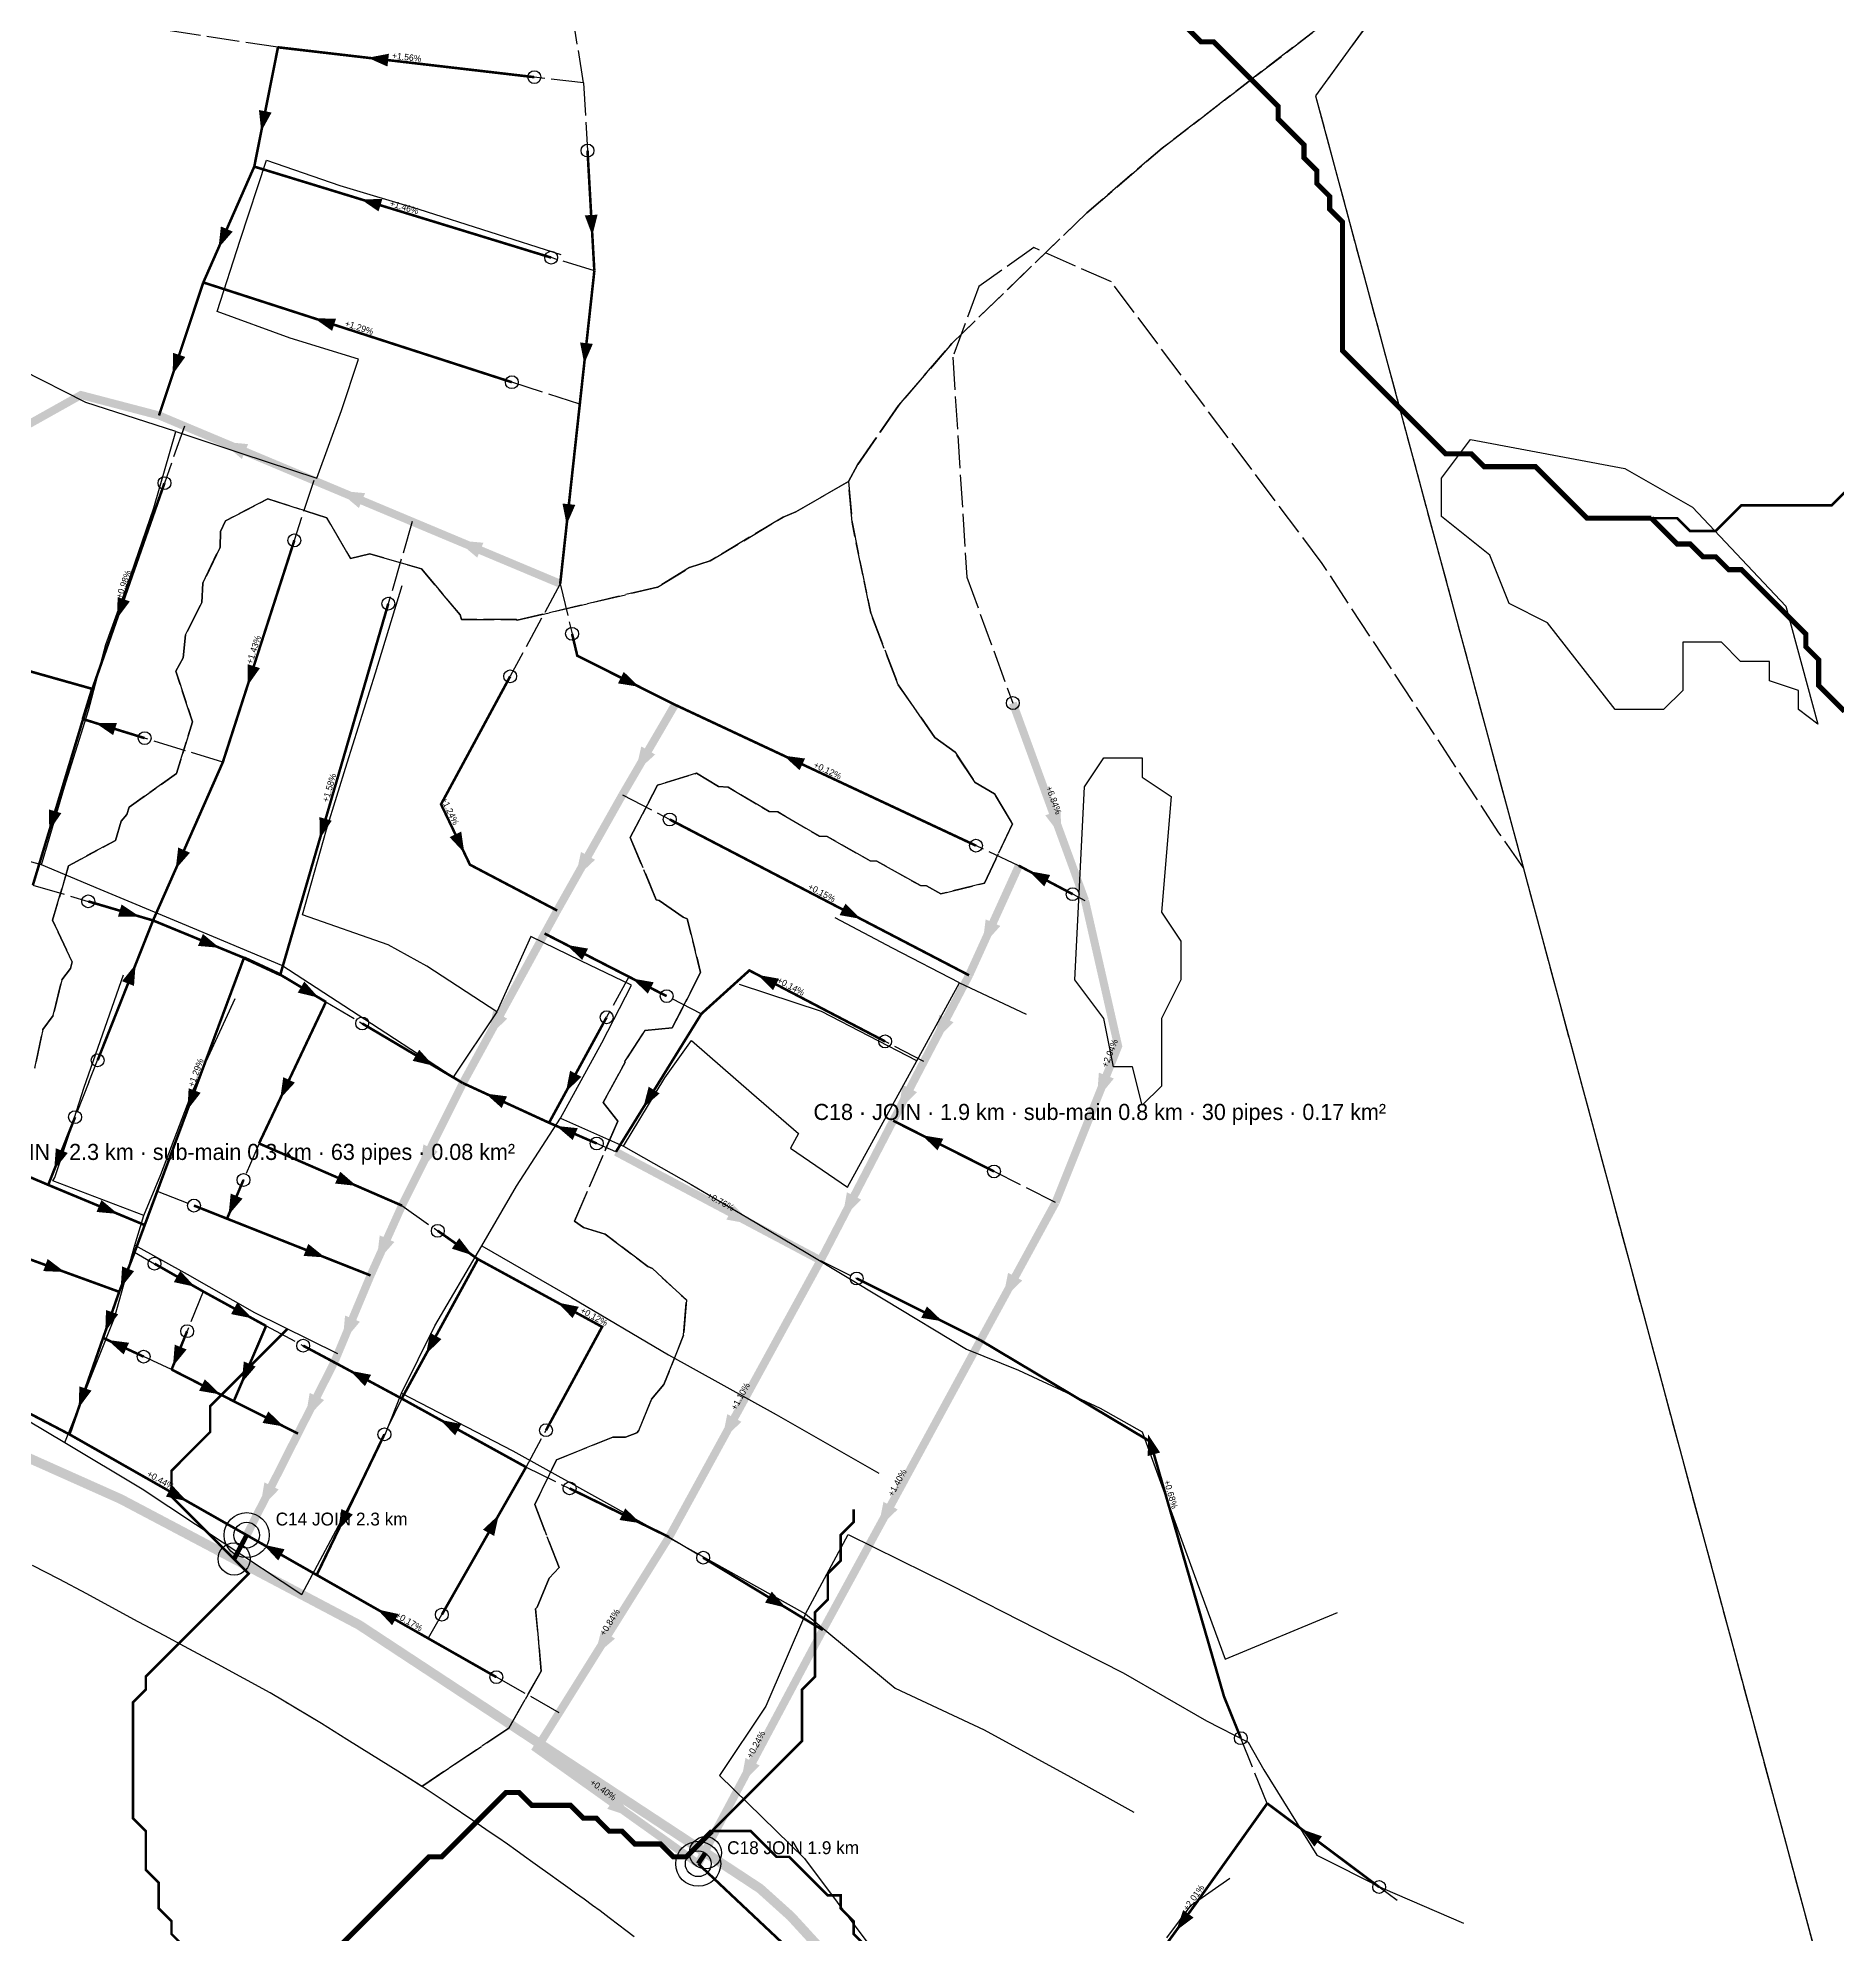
# Model space of a CAD drawing. Header units: metres. Extents: x 442821 to 452274, y 2561971 to 2571293.
# Drawn here: x 450810 to 451370, y 2567172 to 2567762 of the extents above; entities that cross this region are included whole.
import ezdxf
from ezdxf.enums import TextEntityAlignment as Align

# ---------------------------------------------------------------- set-up
doc = ezdxf.new("R2010")
doc.units = ezdxf.units.M
doc.header["$LTSCALE"] = 8
doc.linetypes.add('DASHDOT', pattern=[3.556, 2.54, -0.508, 0, -0.508])
doc.linetypes.add('DASHED', pattern=[1.524, 1.27, -0.254])
for name, color, linetype in [('A_ARROWS', 7, 'Continuous'), ('A_BRANCH', 7, 'Continuous'), ('A_BUILT_2006', 252, 'Continuous'), ('A_CATCH_LABEL', 7, 'Continuous'), ('A_CATCHMENTS', 7, 'Continuous'), ('A_DROPPED', 1, 'Continuous'), ('A_ENVELOPE', 3, 'Continuous'), ('A_GRADIENT', 8, 'Continuous'), ('A_HEAD_GAP', 8, 'Continuous'), ('A_HEADS', 8, 'Continuous'), ('A_JOIN_LINK', 6, 'Continuous'), ('A_LATERAL', 7, 'Continuous'), ('A_MAIN_PIPE', 5, 'Continuous'), ('A_OUTLET_LABEL', 7, 'Continuous'), ('A_OUTLETS', 7, 'Continuous'), ('A_STREAMS', 5, 'Continuous'), ('A_SUBMAIN', 7, 'Continuous'), ('A_WADI', 4, 'Continuous')]:
    doc.layers.add(name, color=color, linetype=linetype)

msp = doc.modelspace()

# ---------------------------------------------------------------- linework, layer by layer
at = {"layer": 'A_ARROWS', "color": 1}
for points in [[(450913.01, 2567755.67), (450919.6, 2567756.92), (450919.13, 2567752.94)], [(450879.9, 2567732.74), (450879.19, 2567739.41), (450883.11, 2567738.63)], [(450910.83, 2567711.69), (450917.54, 2567711.72), (450916.36, 2567707.9)], [(450982.83, 2567700.39), (450980.47, 2567706.67), (450984.46, 2567706.89)], [(450866.62, 2567696.56), (450867.36, 2567703.23), (450871.03, 2567701.62)], [(450896.45, 2567674.64), (450903.16, 2567674.58), (450901.93, 2567670.77)], [(450852.37, 2567657.21), (450852.49, 2567663.92), (450856.28, 2567662.65)], [(450980.31, 2567660.58), (450979.01, 2567667.16), (450982.99, 2567666.72)], [(450867.48, 2567636.35), (450875.82, 2567635.56), (450873.89, 2567630.95)], [(450903.84, 2567621.1), (450912.18, 2567620.31), (450910.25, 2567615.7)], [(450974.84, 2567610.51), (450973.55, 2567617.09), (450977.53, 2567616.66)], [(450940.62, 2567605.68), (450948.96, 2567604.89), (450947.03, 2567600.28)], [(450835.04, 2567581.28), (450835.27, 2567587.98), (450839.05, 2567586.66)], [(450828.34, 2567548.89), (450835.04, 2567548.91), (450833.86, 2567545.09)], [(450813.99, 2567515.29), (450813.93, 2567521.99), (450817.76, 2567520.83)]]:
    msp.add_solid(points, dxfattribs=at)
at = {"layer": 'A_ARROWS', "color": 3}
for points in [[(450875.62, 2567560.43), (450875.68, 2567567.14), (450879.49, 2567565.91)], [(450997.43, 2567560.1), (450990.81, 2567561.18), (450992.6, 2567564.76)], [(450996.18, 2567533.42), (450998.05, 2567541.59), (451002.37, 2567539.07)], [(451042.31, 2567538.72), (451048.96, 2567537.82), (451047.26, 2567534.19)], [(450898.13, 2567512.9), (450897.99, 2567519.61), (450901.83, 2567518.49)], [(450943.04, 2567508.46), (450938.47, 2567513.37), (450942.07, 2567515.1)], [(450853.32, 2567503.49), (450854.08, 2567510.15), (450857.74, 2567508.53)], [(450977.55, 2567500.59), (450979.3, 2567508.79), (450983.66, 2567506.34)], [(450842.04, 2567488.72), (450835.34, 2567488.61), (450836.47, 2567492.45)], [(450866.92, 2567478.98), (450860.24, 2567479.57), (450861.76, 2567483.27)], [(450974.89, 2567479.87), (450981.5, 2567478.73), (450979.67, 2567475.17)], [(450840.84, 2567473.81), (450840.34, 2567467.13), (450836.63, 2567468.6)], [(450897.76, 2567463.48), (450891.24, 2567465.04), (450893.29, 2567468.48)], [(450995.3, 2567469.41), (451001.9, 2567468.26), (451000.08, 2567464.7)], [(450950.34, 2567451.13), (450951.99, 2567459.35), (450956.37, 2567456.95)], [(450933.5, 2567442.3), (450926.97, 2567443.84), (450929.01, 2567447.28)], [(450885.82, 2567432.13), (450886.74, 2567438.77), (450890.36, 2567437.06)], [(450974.61, 2567434.2), (450975.92, 2567440.77), (450979.44, 2567438.86)], [(450856.97, 2567428.6), (450857.33, 2567435.3), (450861.08, 2567433.9)], [(450949.66, 2567433.66), (450956.31, 2567432.8), (450954.64, 2567429.17)], [(450971.63, 2567423.6), (450978.3, 2567422.89), (450976.71, 2567419.22)], [(450815.54, 2567409.98), (450816.04, 2567416.66), (450819.76, 2567415.19)], [(450928.99, 2567409.6), (450930.31, 2567417.87), (450934.79, 2567415.65)], [(450909.53, 2567404.97), (450902.87, 2567405.69), (450904.46, 2567409.36)], [(450835.36, 2567396.24), (450828.69, 2567396.86), (450830.22, 2567400.55)], [(450869.74, 2567395.91), (450870.41, 2567402.58), (450874.09, 2567401.01)], [(450899.75, 2567382.71), (450893.06, 2567383.2), (450894.53, 2567386.92)], [(450915.73, 2567381.25), (450916.73, 2567389.57), (450921.29, 2567387.52)], [(450945.54, 2567383.4), (450939.15, 2567385.45), (450941.46, 2567388.72)], [(450818.83, 2567378.18), (450812.13, 2567378.48), (450813.5, 2567382.24)], [(450836.2, 2567373.22), (450836.65, 2567379.91), (450840.38, 2567378.46)], [(450859.28, 2567373.61), (450852.73, 2567375.04), (450854.72, 2567378.52)], [(450877.09, 2567363.79), (450870.52, 2567365.11), (450872.44, 2567368.62)], [(450972.03, 2567368.69), (450978.61, 2567367.38), (450976.69, 2567363.87)], [(450831.42, 2567359.66), (450831.64, 2567366.37), (450835.42, 2567365.05)], [(450905.18, 2567356.31), (450905.96, 2567364.65), (450910.57, 2567362.73)], [(450832.15, 2567357.06), (450838.8, 2567356.19), (450837.12, 2567352.56)], [(450931.12, 2567352.68), (450932.44, 2567359.25), (450935.95, 2567357.33)], [(450852.46, 2567348.92), (450853, 2567355.61), (450856.71, 2567354.1)], [(450873.8, 2567343.7), (450874.48, 2567350.37), (450878.16, 2567348.8)], [(450867.19, 2567340.14), (450860.58, 2567341.26), (450862.39, 2567344.83)], [(450907.46, 2567347.51), (450914.04, 2567346.24), (450912.15, 2567342.72)], [(450823.14, 2567335.94), (450823.36, 2567342.64), (450827.14, 2567341.33)], [(450893.57, 2567332.37), (450894.97, 2567340.63), (450899.42, 2567338.37)], [(450886.91, 2567330.18), (450880.3, 2567331.28), (450882.09, 2567334.85)], [(450935.52, 2567332.26), (450942.09, 2567330.92), (450940.16, 2567327.41)], [(450856.81, 2567306.94), (450850.26, 2567308.37), (450852.24, 2567311.85)], [(450879.5, 2567304.55), (450880.88, 2567312.82), (450885.34, 2567310.57)], [(450903.82, 2567297.89), (450904.8, 2567304.52), (450908.4, 2567302.79)], [(450953.74, 2567302.67), (450952.3, 2567296.12), (450948.83, 2567298.1)], [(450880.61, 2567293.42), (450887.16, 2567291.99), (450885.18, 2567288.51)], [(450916, 2567273.29), (450922.56, 2567271.86), (450920.58, 2567268.38)]]:
    msp.add_solid(points, dxfattribs=at)
at = {"layer": 'A_ARROWS', "color": 2}
for points in [[(451128.74, 2567513.49), (451123.64, 2567520.15), (451128.34, 2567521.86)], [(451118.58, 2567502.82), (451125.17, 2567501.6), (451123.3, 2567498.06)], [(451066.27, 2567487.96), (451059.67, 2567489.14), (451061.51, 2567492.69)], [(451104.06, 2567479.5), (451105.1, 2567487.82), (451109.65, 2567485.75)], [(451034.27, 2567470.56), (451040.87, 2567469.37), (451039.01, 2567465.83)], [(451089.18, 2567449.89), (451090.68, 2567458.14), (451095.1, 2567455.82)], [(451139.65, 2567431.83), (451140.3, 2567440.18), (451144.94, 2567438.33)], [(450998.67, 2567429.3), (451000.34, 2567435.79), (451003.74, 2567433.69)], [(451077.85, 2567428.13), (451079.31, 2567436.38), (451083.75, 2567434.08)], [(451085.31, 2567420.71), (451091.93, 2567419.62), (451090.13, 2567416.05)], [(451032.75, 2567392.95), (451024.51, 2567394.49), (451026.86, 2567398.9)], [(451060.5, 2567394.73), (451061.97, 2567402.98), (451066.41, 2567400.67)], [(451110.43, 2567369.72), (451112.07, 2567377.94), (451116.46, 2567375.54)], [(451091.67, 2567362.87), (451085.05, 2567363.94), (451086.84, 2567367.51)], [(451023.12, 2567325.8), (451024.77, 2567334.02), (451029.16, 2567331.62)], [(451155.62, 2567327.68), (451159.32, 2567322.08), (451155.48, 2567320.97)], [(450997.91, 2567300.08), (450991.28, 2567301.09), (450993.04, 2567304.69)], [(451071.71, 2567298.53), (451073.33, 2567306.75), (451077.73, 2567304.37)], [(451043.04, 2567273.82), (451036.53, 2567275.42), (451038.6, 2567278.84)], [(450983.52, 2567258.77), (450985.65, 2567266.88), (450989.88, 2567264.23)], [(451028.89, 2567218.88), (451030.44, 2567227.12), (451034.86, 2567224.76)], [(450995.43, 2567208.69), (450987.47, 2567211.3), (450990.37, 2567215.37)], [(451203.34, 2567204.98), (451209.66, 2567202.75), (451207.27, 2567199.55)], [(451164.36, 2567173.49), (451166.51, 2567179.84), (451169.74, 2567177.49)]]:
    msp.add_solid(points, dxfattribs=at)
at = {"layer": 'A_BRANCH', "color": 1, "const_width": 0.8}
for points in [[(450964.79, 2567749.64), (450885.1, 2567758.92)], [(450970.04, 2567693.54), (450877.73, 2567721.83)], [(450957.81, 2567654.8), (450861.89, 2567685.82)], [(450849.81, 2567623.44), (450827.41, 2567559.46)]]:
    msp.add_lwpolyline(points, dxfattribs=at)
at = {"layer": 'A_BRANCH', "color": 1, "linetype": 'DASHED', "const_width": 0.8}
for points in [[(450981.33, 2567726.82), (450983.45, 2567689.43)], [(450843.64, 2567544.16), (450824.51, 2567550.07)]]:
    msp.add_lwpolyline(points, dxfattribs=at)
at = {"layer": 'A_BRANCH', "color": 3, "const_width": 0.8}
for points in [[(450890.18, 2567605.62), (450867.95, 2567536.65)], [(450919.39, 2567585.94), (450885.82, 2567470.62)], [(450976.53, 2567576.59), (450978.15, 2567569.77), (451008.5, 2567554.55)], [(450957.3, 2567563.39), (450935.79, 2567523.59), (450944.78, 2567504.81), (450971.9, 2567490.56)], [(450829.04, 2567444.02), (450846.26, 2567487.48)], [(450987.27, 2567457.39), (450969.37, 2567424.59)], [(450984.2, 2567418.14), (450969.37, 2567424.59)], [(450793.61, 2567413.79), (450813.68, 2567405.27)], [(450874.38, 2567406.81), (450869.26, 2567394.77)], [(450784.39, 2567391.61), (450805.97, 2567382.86), (450835.74, 2567372.03)], [(450856.86, 2567359.79), (450852.03, 2567347.86)], [(450918.19, 2567327.71), (450897.14, 2567284.01)]]:
    msp.add_lwpolyline(points, dxfattribs=at)
at = {"layer": 'A_BRANCH', "color": 3, "linetype": 'DASHED', "const_width": 0.8}
for points in [[(451102.09, 2567510.73), (451008.5, 2567554.55)], [(450826.12, 2567493.41), (450846.26, 2567487.48)], [(451005.93, 2567463.95), (450994.14, 2567470)], [(450911.28, 2567455.46), (450942.58, 2567436.92)], [(450858.99, 2567398.84), (450869.26, 2567394.77)], [(450934.78, 2567390.99), (450947.26, 2567382.18)], [(450846.73, 2567380.77), (450861.86, 2567372.14)], [(450968.44, 2567329.01), (450985.86, 2567361.14), (450947.26, 2567382.18)], [(450843.34, 2567351.88), (450830.74, 2567357.71)], [(450892.92, 2567355.29), (450902.6, 2567350.12)], [(450952.99, 2567252.25), (450897.14, 2567284.01)]]:
    msp.add_lwpolyline(points, dxfattribs=at)
at = {"layer": 'A_BRANCH', "color": 2, "linetype": 'DASHED', "const_width": 0.8}
for points in [[(451006.89, 2567518.87), (451099.94, 2567470.43)], [(451073.84, 2567449.87), (451031.64, 2567471.94), (451016.7, 2567458.43)], [(451107.71, 2567409.45), (451076.34, 2567425.23)]]:
    msp.add_lwpolyline(points, dxfattribs=at)
at = {"layer": 'A_BRANCH', "color": 2, "const_width": 0.8}
for points in [[(451132.17, 2567495.64), (451115.42, 2567504.49)], [(451065.02, 2567376.17), (451103.48, 2567356.97)], [(451184.43, 2567233.27), (451179.2, 2567246.2), (451156.26, 2567325.49), (451103.48, 2567356.97)], [(450975.75, 2567310.92), (451006.69, 2567295.78)], [(451017.3, 2567289.37), (451054.49, 2567266.9)]]:
    msp.add_lwpolyline(points, dxfattribs=at)
at = {"layer": 'A_BUILT_2006', "color": 252}
for points in [[(450873.38, 2567698.95), (450881.49, 2567723.86)], [(450881.49, 2567723.86), (450904.32, 2567715.96)], [(450904.32, 2567715.96), (450928.84, 2567708.62)], [(450928.84, 2567708.62), (450950.93, 2567701.59)], [(450866.16, 2567676.82), (450873.38, 2567698.95)], [(450950.93, 2567701.59), (450973.06, 2567694.5)], [(450888.9, 2567668.53), (450866.16, 2567676.82)], [(450910.09, 2567661.98), (450888.9, 2567668.53)], [(450825.32, 2567648.46), (450805.42, 2567658.65)], [(450904.86, 2567646.06), (450910.09, 2567661.98)], [(450853.32, 2567639.45), (450825.32, 2567648.46)], [(450897.22, 2567624.97), (450904.86, 2567646.06)], [(450846.52, 2567615.75), (450853.32, 2567639.45)], [(450853.32, 2567639.45), (450873.57, 2567632.78)], [(450873.57, 2567632.78), (450897.22, 2567624.97)], [(450838.22, 2567591.58), (450846.52, 2567615.75)], [(450831.56, 2567573.25), (450838.22, 2567591.58)], [(450915.38, 2567564.5), (450923.69, 2567591.58)], [(450826.15, 2567552.76), (450831.56, 2567573.25)], [(450906.57, 2567536.43), (450915.38, 2567564.5)], [(450818.76, 2567528.98), (450826.15, 2567552.76)], [(450900.14, 2567515.72), (450906.57, 2567536.43)], [(450811.62, 2567504.75), (450818.76, 2567528.98)], [(450892.68, 2567489.2), (450900.14, 2567515.72)], [(450811.62, 2567504.75), (450775, 2567514.96)], [(450829.83, 2567497.13), (450811.62, 2567504.75)], [(450855.45, 2567486.4), (450829.83, 2567497.13)], [(450886.3, 2567473.49), (450855.45, 2567486.4)], [(450919.32, 2567479.92), (450892.68, 2567489.2)], [(451076.18, 2567478.91), (451058.32, 2567488.25)], [(450931.36, 2567473.22), (450919.32, 2567479.92)], [(450963.71, 2567482.48), (450953.15, 2567459.04)], [(450994.96, 2567467.36), (450979.28, 2567474.95), (450963.71, 2567482.48)], [(451096.93, 2567468.05), (451076.18, 2567478.91)], [(450824.89, 2567435.7), (450837.06, 2567470.57)], [(450918.66, 2567452.42), (450886.3, 2567473.49)], [(450953.15, 2567459.04), (450931.36, 2567473.22)], [(451083.68, 2567443.86), (451096.93, 2567468.05)], [(451096.93, 2567468.05), (451117.73, 2567458.3)], [(450858.65, 2567434.63), (450871.78, 2567463.26)], [(450985.81, 2567449.48), (450994.96, 2567467.36)], [(451054.1, 2567459.18), (451028.53, 2567467.52)], [(450953.15, 2567459.04), (450939.6, 2567438.79)], [(451083.68, 2567443.86), (451054.1, 2567459.18)], [(450939.6, 2567438.79), (450918.66, 2567452.42)], [(450972.92, 2567426.03), (450985.81, 2567449.48)], [(451005.33, 2567438.51), (451013.61, 2567450.13)], [(451013.61, 2567450.13), (451032.35, 2567433.89)], [(450992.48, 2567417.32), (451005.33, 2567438.51)], [(451062.16, 2567404.6), (451083.68, 2567443.86)], [(450820.14, 2567421.05), (450824.89, 2567435.7)], [(450848.64, 2567408.53), (450858.65, 2567434.63)], [(451032.35, 2567433.89), (451046.92, 2567421.27), (451044.38, 2567416.64)], [(450815.11, 2567406.53), (450815.74, 2567407.61), (450820.14, 2567421.05)], [(450959.27, 2567404.88), (450972.92, 2567426.03)], [(450972.92, 2567426.03), (450992.48, 2567417.32)], [(450992.48, 2567417.32), (451013.54, 2567405.41)], [(451044.38, 2567416.64), (451062.16, 2567404.6)], [(450843.36, 2567395.73), (450815.11, 2567406.53)], [(450843.36, 2567395.73), (450848.64, 2567408.53)], [(450948.45, 2567386.29), (450959.27, 2567404.88)], [(451013.54, 2567405.41), (451031.2, 2567395.08)], [(450840.56, 2567386.51), (450843.36, 2567395.73)], [(451031.2, 2567395.08), (451049.25, 2567384.27)], [(450834.3, 2567363.92), (450840.56, 2567386.51)], [(450840.56, 2567386.51), (450856.91, 2567377.47)], [(450933.82, 2567361.45), (450948.45, 2567386.29)], [(450948.45, 2567386.29), (450976.39, 2567370.29)], [(451049.25, 2567384.27), (451073.72, 2567369.52)], [(450856.91, 2567377.47), (450877.84, 2567365.6)], [(450976.39, 2567370.29), (451006.46, 2567352.41)], [(451073.72, 2567369.52), (451099.1, 2567354.23)], [(450818.87, 2567325.23), (450834.3, 2567363.92)], [(450877.84, 2567365.6), (450903.64, 2567352.83)], [(450923.52, 2567340.54), (450933.82, 2567361.45)], [(451006.46, 2567352.41), (451040.02, 2567333.85)], [(451099.1, 2567354.23), (451115.34, 2567347.7)], [(450784.33, 2567345.73), (450818.87, 2567325.23)], [(451115.34, 2567347.7), (451140.66, 2567335.81)], [(450918.47, 2567327.68), (450923.52, 2567340.54)], [(450923.52, 2567340.54), (450958.11, 2567322.62)], [(451040.02, 2567333.85), (451071.84, 2567315.62)], [(451140.66, 2567335.81), (451153.77, 2567328.46), (451158.64, 2567315.11)], [(450906.43, 2567303.99), (450918.47, 2567327.68)], [(450818.87, 2567325.23), (450842.93, 2567310.75)], [(450958.11, 2567322.62), (450988.19, 2567305.87)], [(451158.64, 2567315.11), (451170.9, 2567281.53)], [(450842.93, 2567310.75), (450867.71, 2567294.32)], [(450892.49, 2567277.9), (450906.43, 2567303.99)], [(450988.19, 2567305.87), (451019.57, 2567288.39)], [(450867.71, 2567294.32), (450892.49, 2567277.9)], [(451049.13, 2567271.93), (451062.38, 2567296.62)], [(451062.38, 2567296.62), (451094.28, 2567280.88)], [(451019.57, 2567288.39), (451049.13, 2567271.93)], [(451094.28, 2567280.88), (451121.09, 2567267.16)], [(451170.9, 2567281.53), (451179.55, 2567257.84)], [(451049.13, 2567271.93), (451036.73, 2567243.19)], [(451049.13, 2567271.93), (451076.99, 2567248.85)], [(451179.55, 2567257.84), (451214.46, 2567272.31)], [(451121.09, 2567267.16), (451147.87, 2567253.6)], [(451147.87, 2567253.6), (451173.78, 2567238.61)], [(451076.99, 2567248.85), (451104.63, 2567235.82)], [(451036.73, 2567243.19), (451022.36, 2567221.66)], [(451173.78, 2567238.61), (451186.67, 2567232.07), (451191.54, 2567223.41)], [(451104.63, 2567235.82), (451131.6, 2567221.1)], [(451022.36, 2567221.66), (451048.79, 2567195.86)], [(451131.6, 2567221.1), (451151.21, 2567210.25)], [(451191.54, 2567223.41), (451208.09, 2567196.9)], [(451208.09, 2567196.9), (451228.47, 2567186.67)], [(451048.79, 2567195.86), (451069.12, 2567168.68)], [(451161.37, 2567171.25), (451168.99, 2567181.33), (451180.97, 2567189.72)], [(451228.47, 2567186.67), (451253.6, 2567175.76)]]:
    msp.add_lwpolyline(points, dxfattribs=at)
at = {"layer": 'A_CATCHMENTS', "color": 2, "linetype": 'DASHED'}
for points in [[(451239.01, 2567787.03), (451207.65, 2567743.81), (451363.1, 2567166.2)], [(450995.82, 2567171.47), (450993.25, 2567173.47), (450991.11, 2567175.12), (450988.09, 2567177.42), (450985.22, 2567179.57), (450982.89, 2567181.29), (450980.26, 2567183.21), (450977.62, 2567185.11), (450975.97, 2567186.3), (450972.33, 2567188.92), (450969.68, 2567190.82), (450965.77, 2567193.62), (450964.37, 2567194.62), (450961.72, 2567196.52), (450959.06, 2567198.41), (450956.41, 2567200.28), (450953.43, 2567202.36), (450951.07, 2567203.99), (450948.38, 2567205.83), (450945.68, 2567207.67), (450938.32, 2567212.7), (450930.19, 2567218.03), (450929.79, 2567218.28), (450956.9, 2567236.43), (450956.9, 2567236.43), (450966.96, 2567254.13), (450965.2, 2567273.47), (450965.64, 2567273.97), (450969.38, 2567283.05), (450972.5, 2567286.38), (450964.9, 2567305.87), (450971.72, 2567319.81), (450989.25, 2567326.89), (450993.13, 2567326.84), (450996.65, 2567328.18), (450997.26, 2567328.89), (451001.23, 2567338.71), (451005.09, 2567343.24), (451011.2, 2567358.53), (451012.05, 2567369.53), (451001.49, 2567379.28), (451000.1, 2567379.9), (450986.79, 2567389.98), (450980.11, 2567391.98), (450977.24, 2567393.99), (450990.76, 2567425.06), (450986.2, 2567430.84), (450992.99, 2567443.45), (450992.97, 2567443.64), (450999.19, 2567453.29), (451007.69, 2567454.12), (451016.49, 2567471.29), (451012.31, 2567488.03), (451011.06, 2567488.47), (451003.6, 2567493.63), (451002.71, 2567493.86), (450994.63, 2567513.3), (451003.09, 2567529.55), (451015.23, 2567533.22), (451022.06, 2567529.08), (451025.03, 2567528.94), (451037.76, 2567521.38), (451040.45, 2567521.25), (451053.47, 2567513.69), (451055.87, 2567513.57), (451069.18, 2567505.99), (451071.3, 2567505.89), (451084.88, 2567498.3), (451086.72, 2567498.2), (451091.12, 2567495.79), (451104.75, 2567499.06), (451113.41, 2567517.56), (451107.85, 2567526.85), (451101.8, 2567530.41), (451095.59, 2567539.78), (451089.31, 2567544.37), (451077.94, 2567560.69), (451069.36, 2567582.99), (451063.57, 2567611.26), (451062.47, 2567623.92), (451065.31, 2567629.14), (451078.08, 2567647.64), (451094.55, 2567666.82), (451136.58, 2567707.51), (451160.02, 2567727.6), (451229.54, 2567781.12)]]:
    msp.add_lwpolyline(points, dxfattribs=at)
at = {"layer": 'A_CATCHMENTS', "color": 1, "linetype": 'DASHED'}
msp.add_lwpolyline([(451229.54, 2567781.12), (451160.02, 2567727.6), (451136.58, 2567707.51), (451094.55, 2567666.82), (451078.08, 2567647.64), (451065.31, 2567629.14), (451062.47, 2567623.92), (451046.07, 2567614.5), (451042.14, 2567612.84), (451019.47, 2567599.28), (451013.05, 2567597.19), (451003.08, 2567591.1), (450959.51, 2567580.78), (450959.13, 2567580.99), (450942.16, 2567581.08), (450941.71, 2567582.44), (450929.68, 2567596.79), (450913.62, 2567601.46), (450907.62, 2567599.98), (450900.32, 2567612.67), (450881.99, 2567618.58), (450868.74, 2567611.7), (450867.27, 2567608.35), (450867.08, 2567603.55), (450861.78, 2567592.32), (450861.38, 2567586.36), (450856.32, 2567576.27), (450855.65, 2567569.17), (450853.39, 2567564.93), (450858.51, 2567549.21), (450853.57, 2567533.21), (450838.83, 2567522.67), (450838.15, 2567520.43), (450836.37, 2567518.33), (450834.57, 2567512.34), (450820.03, 2567504.5), (450815.05, 2567487.57), (450821.11, 2567474.59), (450820.56, 2567472.52), (450817.86, 2567469.06), (450815.22, 2567457.88), (450812, 2567453.57), (450809.51, 2567441.53)], dxfattribs=at)
at = {"layer": 'A_CATCHMENTS', "color": 3, "linetype": 'DASHED'}
msp.add_lwpolyline([(450809.51, 2567441.53), (450812, 2567453.57), (450815.22, 2567457.88), (450817.86, 2567469.06), (450820.56, 2567472.52), (450821.11, 2567474.59), (450815.05, 2567487.57), (450820.03, 2567504.5), (450834.57, 2567512.34), (450836.37, 2567518.33), (450838.15, 2567520.43), (450838.83, 2567522.67), (450853.57, 2567533.21), (450858.51, 2567549.21), (450853.39, 2567564.93), (450855.65, 2567569.17), (450856.32, 2567576.27), (450861.38, 2567586.36), (450861.78, 2567592.32), (450867.08, 2567603.55), (450867.27, 2567608.35), (450868.74, 2567611.7), (450881.99, 2567618.58), (450900.32, 2567612.67), (450907.62, 2567599.98), (450913.62, 2567601.46), (450929.68, 2567596.79), (450941.71, 2567582.44), (450942.16, 2567581.08), (450959.13, 2567580.99), (450959.51, 2567580.78), (451003.08, 2567591.1), (451013.05, 2567597.19), (451019.47, 2567599.28), (451042.14, 2567612.84), (451046.07, 2567614.5), (451062.47, 2567623.92), (451063.57, 2567611.26), (451069.36, 2567582.99), (451077.94, 2567560.69), (451089.31, 2567544.37), (451095.59, 2567539.78), (451101.8, 2567530.41), (451107.85, 2567526.85), (451113.41, 2567517.56), (451104.75, 2567499.06), (451091.12, 2567495.79), (451086.72, 2567498.2), (451084.88, 2567498.3), (451071.3, 2567505.89), (451069.18, 2567505.99), (451055.87, 2567513.57), (451053.47, 2567513.69), (451040.45, 2567521.25), (451037.76, 2567521.38), (451025.03, 2567528.94), (451022.06, 2567529.08), (451015.23, 2567533.22), (451003.09, 2567529.55), (450994.63, 2567513.3), (451002.71, 2567493.86), (451003.6, 2567493.63), (451011.06, 2567488.47), (451012.31, 2567488.03), (451016.49, 2567471.29), (451007.69, 2567454.12), (450999.19, 2567453.29), (450992.97, 2567443.64), (450992.99, 2567443.45), (450986.2, 2567430.84), (450990.76, 2567425.06), (450977.24, 2567393.99), (450980.11, 2567391.98), (450986.79, 2567389.98), (451000.1, 2567379.9), (451001.49, 2567379.28), (451012.05, 2567369.53), (451011.2, 2567358.53), (451005.09, 2567343.24), (451001.23, 2567338.71), (450997.26, 2567328.89), (450996.65, 2567328.18), (450993.13, 2567326.84), (450989.25, 2567326.89), (450971.72, 2567319.81), (450964.9, 2567305.87), (450972.5, 2567286.38), (450969.38, 2567283.05), (450965.64, 2567273.97), (450965.2, 2567273.47), (450966.96, 2567254.13), (450956.9, 2567236.43), (450929.79, 2567218.28), (450922.33, 2567223.01), (450914.19, 2567228.11), (450906.54, 2567232.9), (450898.64, 2567237.82), (450886.99, 2567244.81), (450882.63, 2567247.32), (450874.5, 2567251.84), (450866.31, 2567256.27), (450856.09, 2567261.73), (450849.89, 2567265.06), (450841.69, 2567269.48), (450833.5, 2567273.89), (450825.64, 2567278.1), (450817.07, 2567282.66), (450808.84, 2567287)], dxfattribs=at)
at = {"layer": 'A_DROPPED', "color": 1, "const_width": 1}
for points in [[(450827.41, 2567559.46), (450824.51, 2567550.07)], [(450885.82, 2567470.62), (450874.53, 2567475.86)]]:
    msp.add_lwpolyline(points, dxfattribs=at)
at = {"layer": 'A_ENVELOPE', "color": 3}
for points in [[(451933.14, 2568743.69), (451207.65, 2567743.81), (451463.44, 2566793.35)], [(450995.82, 2567171.47), (450993.25, 2567173.47), (450991.11, 2567175.12), (450988.09, 2567177.42), (450985.22, 2567179.57), (450982.89, 2567181.29), (450980.26, 2567183.21), (450977.62, 2567185.11), (450975.97, 2567186.3), (450972.33, 2567188.92), (450969.68, 2567190.82), (450965.77, 2567193.62), (450964.37, 2567194.62), (450961.72, 2567196.52), (450959.06, 2567198.41), (450956.41, 2567200.28), (450953.43, 2567202.36), (450951.07, 2567203.99), (450948.38, 2567205.83), (450945.68, 2567207.67), (450938.32, 2567212.7), (450930.19, 2567218.03), (450922.33, 2567223.01), (450914.19, 2567228.11), (450906.54, 2567232.9), (450898.64, 2567237.82), (450886.99, 2567244.81), (450882.63, 2567247.32), (450874.5, 2567251.84), (450866.31, 2567256.27), (450856.09, 2567261.73), (450849.89, 2567265.06), (450841.69, 2567269.48), (450833.5, 2567273.89), (450825.64, 2567278.1), (450817.07, 2567282.66), (450808.84, 2567287)]]:
    msp.add_lwpolyline(points, dxfattribs=at)
at = {"layer": 'A_HEAD_GAP', "color": 8, "linetype": 'DASHED'}
for points in [[(450980.13, 2567747.85), (450975.51, 2567775.98)], [(450885.1, 2567758.92), (450843.38, 2567765.31)], [(450980.13, 2567747.85), (450964.79, 2567749.64)], [(450980.13, 2567747.85), (450981.33, 2567726.82)], [(450983.45, 2567689.43), (450970.04, 2567693.54)], [(451272.25, 2567503.79), (451264.68, 2567514.75), (451209.74, 2567598.43), (451144.17, 2567685.98), (451120.03, 2567696.68), (451102.98, 2567684.51), (451094.87, 2567662.56), (451099.24, 2567594.19), (451113.55, 2567555.05)], [(450978.93, 2567647.97), (450957.81, 2567654.8)], [(450856.01, 2567641.16), (450849.81, 2567623.44)], [(450896.2, 2567624.3), (450890.18, 2567605.62)], [(450926.82, 2567611.46), (450919.39, 2567585.94)], [(450972.84, 2567592.16), (450957.3, 2567563.39)], [(450972.84, 2567592.16), (450976.53, 2567576.59)], [(450867.95, 2567536.65), (450843.64, 2567544.16)], [(450992.17, 2567526.53), (451006.89, 2567518.87)], [(451115.42, 2567504.49), (451102.09, 2567510.73)], [(450808.91, 2567498.48), (450826.12, 2567493.41)], [(451136.01, 2567493.61), (451132.17, 2567495.64)], [(450994.14, 2567470), (450987.27, 2567457.39)], [(450900, 2567462.14), (450911.28, 2567455.46)], [(451016.7, 2567458.43), (451005.93, 2567463.95)], [(451085.87, 2567443.58), (451073.84, 2567449.87)], [(450826.35, 2567437.24), (450829.04, 2567444.02)], [(450826.35, 2567437.24), (450822.03, 2567426.34)], [(450879.21, 2567418.15), (450874.38, 2567406.81)], [(450990.16, 2567415.54), (450984.2, 2567418.14)], [(451126.85, 2567399.81), (451107.71, 2567409.45)], [(450847.59, 2567403.35), (450858.99, 2567398.84)], [(450923.64, 2567398.84), (450934.78, 2567390.99)], [(450840.52, 2567384.31), (450846.73, 2567380.77)], [(451053.78, 2567381.79), (451065.02, 2567376.17)], [(450861.86, 2567372.14), (450856.86, 2567359.79)], [(450881.4, 2567361.42), (450892.92, 2567355.29)], [(450852.03, 2567347.86), (450843.34, 2567351.88)], [(450923.56, 2567338.85), (450918.19, 2567327.71)], [(450962.22, 2567317.53), (450968.44, 2567329.01)], [(450962.22, 2567317.53), (450975.75, 2567310.92)], [(451006.69, 2567295.78), (451017.3, 2567289.37)], [(450931.91, 2567264.42), (450936.05, 2567271.68)], [(450972.5, 2567241.16), (450952.99, 2567252.25)], [(451192.63, 2567212.99), (451184.43, 2567233.27)], [(451233.07, 2567182.76), (451227.41, 2567186.99)]]:
    msp.add_lwpolyline(points, dxfattribs=at)
at = {"layer": 'A_HEADS', "color": 1}
for centre in [(450964.79, 2567749.64), (450981.33, 2567726.82), (450970.04, 2567693.54), (450957.81, 2567654.8), (450849.81, 2567623.44), (450843.64, 2567544.16)]:
    msp.add_circle(centre, 2, dxfattribs=at)
at = {"layer": 'A_HEADS', "color": 3}
for centre in [(450890.18, 2567605.62), (450919.39, 2567585.94), (450976.53, 2567576.59), (450957.3, 2567563.39), (451102.09, 2567510.73), (450826.12, 2567493.41), (451005.93, 2567463.95), (450911.28, 2567455.46), (450987.27, 2567457.39), (450829.04, 2567444.02), (450822.03, 2567426.34), (450984.2, 2567418.14), (450874.38, 2567406.81), (450858.99, 2567398.84), (450934.78, 2567390.99), (450846.73, 2567380.77), (450856.86, 2567359.79), (450892.92, 2567355.29), (450843.34, 2567351.88), (450918.19, 2567327.71), (450968.44, 2567329.01), (450936.05, 2567271.68), (450952.99, 2567252.25)]:
    msp.add_circle(centre, 2, dxfattribs=at)
at = {"layer": 'A_HEADS', "color": 2}
for centre in [(451113.55, 2567555.05), (451006.89, 2567518.87), (451132.17, 2567495.64), (451073.84, 2567449.87), (451107.71, 2567409.45), (451065.02, 2567376.17), (450975.75, 2567310.92), (451017.3, 2567289.37), (451184.43, 2567233.27), (451227.41, 2567186.99)]:
    msp.add_circle(centre, 2, dxfattribs=at)
at = {"layer": 'A_JOIN_LINK', "color": 6, "const_width": 1.5}
for points in [[(450875.38, 2567296.39), (450871.47, 2567288.99)], [(451015.74, 2567194.22), (451018, 2567197.66)]]:
    msp.add_lwpolyline(points, dxfattribs=at)
at = {"layer": 'A_JOIN_LINK', "color": 6}
for centre in [(450871.47, 2567288.99), (451018, 2567197.66)]:
    msp.add_circle(centre, 5, dxfattribs=at)
at = {"layer": 'A_LATERAL', "color": 1, "const_width": 0.8}
for points in [[(450885.1, 2567758.92), (450877.73, 2567721.83)], [(450877.73, 2567721.83), (450861.89, 2567685.82)], [(450861.89, 2567685.82), (450848.12, 2567644.47)], [(450983.45, 2567689.43), (450978.93, 2567647.97)], [(450978.93, 2567647.97), (450972.84, 2567592.16)], [(450827.41, 2567559.46), (450791.51, 2567569.58)], [(450824.51, 2567550.07), (450808.91, 2567498.48)]]:
    msp.add_lwpolyline(points, dxfattribs=at)
at = {"layer": 'A_LATERAL', "color": 3, "const_width": 0.8}
for points in [[(450867.95, 2567536.65), (450846.26, 2567487.48)], [(450874.53, 2567475.86), (450847.59, 2567403.35)], [(450900, 2567462.14), (450879.21, 2567418.15)], [(450822.03, 2567426.34), (450813.68, 2567405.27)], [(450879.21, 2567418.15), (450923.64, 2567398.84)], [(450813.68, 2567405.27), (450843.67, 2567392.79)], [(450847.59, 2567403.35), (450843.67, 2567392.79)], [(450843.67, 2567392.79), (450840.52, 2567384.31)], [(450869.26, 2567394.77), (450913.88, 2567377.12)], [(450840.52, 2567384.31), (450835.74, 2567372.03)], [(450947.26, 2567382.18), (450923.56, 2567338.85)], [(450835.74, 2567372.03), (450830.74, 2567357.71)], [(450881.4, 2567361.42), (450871.35, 2567338.02)], [(450761.09, 2567358.72), (450820.28, 2567327.72)], [(450830.74, 2567357.71), (450820.28, 2567327.72)], [(450923.56, 2567338.85), (450902.6, 2567350.12)], [(450962.22, 2567317.53), (450923.56, 2567338.85)], [(450897.14, 2567284.01), (450875.38, 2567296.39)]]:
    msp.add_lwpolyline(points, dxfattribs=at)
at = {"layer": 'A_LATERAL', "color": 3, "linetype": 'DASHED', "const_width": 0.8}
for points in [[(450846.26, 2567487.48), (450874.53, 2567475.86)], [(450994.14, 2567470), (450967.99, 2567483.41)], [(450885.82, 2567470.62), (450900, 2567462.14)], [(450969.37, 2567424.59), (450942.58, 2567436.92)], [(450861.86, 2567372.14), (450881.4, 2567361.42)], [(450852.03, 2567347.86), (450871.35, 2567338.02)], [(450871.35, 2567338.02), (450891.33, 2567327.96)], [(450820.28, 2567327.72), (450875.38, 2567296.39)]]:
    msp.add_lwpolyline(points, dxfattribs=at)
at = {"layer": 'A_LATERAL', "color": 2, "const_width": 0.8}
for points in [[(451016.7, 2567458.43), (450990.16, 2567415.54)], [(451192.63, 2567212.99), (451170.29, 2567181.65), (451149.25, 2567152.68)], [(451107.37, 2567107.98), (451015.74, 2567194.22)]]:
    msp.add_lwpolyline(points, dxfattribs=at)
at = {"layer": 'A_LATERAL', "color": 3, "linetype": 'DASHDOT', "const_width": 0.8}
msp.add_lwpolyline([(450936.05, 2567271.68), (450962.22, 2567317.53)], dxfattribs=at)
at = {"layer": 'A_LATERAL', "color": 2, "linetype": 'DASHED', "const_width": 0.8}
msp.add_lwpolyline([(451227.41, 2567186.99), (451192.63, 2567212.99)], dxfattribs=at)
at = {"layer": 'A_MAIN_PIPE', "color": 5, "const_width": 3}
msp.add_lwpolyline([(451091.11, 2567127.05), (451044.54, 2567177.88), (451034.92, 2567186.54), (450910.28, 2567268.5), (450836.27, 2567307.58), (450763.65, 2567340.01)], dxfattribs=at)
at = {"layer": 'A_OUTLETS', "color": 5}
for centre, radius in [((450875.38, 2567296.39), 7), ((450875.38, 2567296.39), 4), ((451015.74, 2567194.22), 7), ((451015.74, 2567194.22), 4)]:
    msp.add_circle(centre, radius, dxfattribs=at)
at = {"layer": 'A_STREAMS', "color": 5}
for points, const_width in [([(451312.07, 2567612.54), (451308.07, 2567612.54), (451304.07, 2567612.54), (451300.07, 2567612.54), (451296.07, 2567612.54), (451292.07, 2567612.54), (451288.07, 2567616.54), (451284.07, 2567620.54), (451280.07, 2567624.54), (451276.07, 2567628.54), (451272.06, 2567628.54), (451268.06, 2567628.54), (451264.06, 2567628.54), (451260.06, 2567628.54), (451256.06, 2567632.54), (451252.06, 2567632.54), (451248.06, 2567632.54), (451244.06, 2567636.55), (451240.06, 2567640.55), (451236.06, 2567644.55), (451232.06, 2567648.55), (451228.06, 2567652.55), (451224.06, 2567656.55), (451220.06, 2567660.55), (451216.06, 2567664.56), (451216.06, 2567668.56), (451216.06, 2567672.56), (451216.06, 2567676.56), (451216.06, 2567680.56), (451216.06, 2567684.56), (451216.06, 2567688.56), (451216.06, 2567692.56), (451216.06, 2567696.57), (451216.06, 2567700.57), (451216.06, 2567704.57), (451212.06, 2567708.57), (451212.06, 2567712.57), (451208.06, 2567716.57), (451208.06, 2567720.57), (451204.06, 2567724.58), (451204.06, 2567728.58), (451200.05, 2567732.58), (451196.05, 2567736.58), (451196.05, 2567740.58), (451192.05, 2567744.58), (451188.05, 2567748.58), (451184.05, 2567752.59), (451180.05, 2567756.59), (451176.05, 2567760.59), (451172.05, 2567760.59), (451168.05, 2567764.59)], 1.6), ([(451372.08, 2567620.54), (451368.08, 2567616.54), (451364.08, 2567616.54), (451360.08, 2567616.54), (451356.08, 2567616.54), (451352.08, 2567616.54), (451348.08, 2567616.54), (451344.07, 2567616.54), (451340.07, 2567616.54), (451336.07, 2567612.54), (451332.07, 2567608.54), (451328.07, 2567608.54), (451324.07, 2567608.54), (451320.07, 2567612.54), (451316.07, 2567612.54), (451312.07, 2567612.54)], 0.8), ([(451372.08, 2567552.52), (451368.08, 2567556.52), (451364.08, 2567560.52), (451364.08, 2567564.52), (451364.08, 2567568.52), (451360.08, 2567572.52), (451360.08, 2567576.52), (451356.08, 2567580.53), (451352.08, 2567584.53), (451348.08, 2567588.53), (451344.07, 2567592.53), (451340.07, 2567596.53), (451336.07, 2567596.53), (451332.07, 2567600.53), (451328.07, 2567600.53), (451324.07, 2567604.53), (451320.07, 2567604.53), (451316.07, 2567608.54), (451312.07, 2567612.54)], 1.6), ([(450888.01, 2567360.45), (450884.01, 2567356.45), (450880.01, 2567352.45), (450876.01, 2567348.44), (450872.01, 2567344.44), (450868.01, 2567340.44), (450864.01, 2567336.44), (450864.01, 2567332.44), (450864.01, 2567328.44), (450860.01, 2567324.44), (450856.01, 2567320.44), (450852.01, 2567316.43), (450852.01, 2567312.43), (450852.01, 2567308.43), (450856.01, 2567304.43), (450860.01, 2567300.43), (450864.01, 2567296.43), (450868.01, 2567292.43), (450872.01, 2567288.42), (450876.01, 2567284.42), (450872.01, 2567280.42), (450868.01, 2567276.42), (450864.01, 2567272.42), (450860.01, 2567268.42), (450856.01, 2567264.42), (450852.01, 2567260.41), (450848.01, 2567256.41), (450844.01, 2567252.41), (450844.01, 2567248.41), (450840.01, 2567244.41), (450840.01, 2567240.41), (450840.01, 2567236.41), (450840.01, 2567232.4), (450840.01, 2567228.4), (450840.01, 2567224.4), (450840.01, 2567220.4), (450840.01, 2567216.4), (450840.01, 2567212.4), (450840.01, 2567208.4), (450844.01, 2567204.39), (450844.01, 2567200.39), (450844.01, 2567196.39), (450844.01, 2567192.39), (450848.01, 2567188.39), (450848.01, 2567184.39), (450848.01, 2567180.39), (450852.01, 2567176.38), (450852.01, 2567172.38), (450856.01, 2567168.38)], 0.8), ([(451064.04, 2567304.43), (451064.04, 2567300.43), (451060.04, 2567296.43), (451060.04, 2567292.43), (451060.04, 2567288.42), (451056.04, 2567284.42), (451056.04, 2567280.42), (451056.04, 2567276.42), (451052.03, 2567272.42), (451052.03, 2567268.42), (451052.03, 2567264.42), (451052.03, 2567260.41), (451052.03, 2567256.41), (451052.03, 2567252.41), (451048.03, 2567248.41), (451048.03, 2567244.41), (451048.03, 2567240.41), (451048.03, 2567236.41), (451048.03, 2567232.4), (451044.03, 2567228.4), (451040.03, 2567224.4), (451036.03, 2567220.4), (451032.03, 2567216.4), (451028.03, 2567212.4), (451024.03, 2567208.4), (451020.03, 2567204.39)], 0.8), ([(451020.03, 2567204.39), (451016.03, 2567200.39), (451012.03, 2567196.39), (451008.03, 2567196.39), (451004.03, 2567200.39), (451000.03, 2567200.39), (450996.03, 2567200.39), (450992.03, 2567204.39), (450988.03, 2567204.39), (450984.03, 2567208.4), (450980.02, 2567208.4), (450976.02, 2567212.4), (450972.02, 2567212.4), (450968.02, 2567212.4), (450964.02, 2567212.4), (450960.02, 2567216.4), (450956.02, 2567216.4), (450952.02, 2567212.4), (450948.02, 2567208.4), (450944.02, 2567204.39), (450940.02, 2567200.39), (450936.02, 2567196.39), (450932.02, 2567196.39), (450928.02, 2567192.39), (450924.02, 2567188.39), (450920.02, 2567184.39), (450916.02, 2567180.39), (450912.02, 2567176.38), (450908.01, 2567172.38), (450904.01, 2567168.38)], 1.6), ([(451068.04, 2567168.38), (451064.04, 2567172.38), (451064.04, 2567176.38), (451060.04, 2567180.39), (451060.04, 2567184.39), (451056.04, 2567184.39), (451052.03, 2567188.39), (451048.03, 2567192.39), (451044.03, 2567196.39), (451040.03, 2567196.39), (451036.03, 2567200.39), (451032.03, 2567204.39), (451028.03, 2567204.39), (451024.03, 2567204.39), (451020.03, 2567204.39)], 0.8)]:
    msp.add_lwpolyline(points, dxfattribs=dict(at, const_width=const_width))
at = {"layer": 'A_SUBMAIN', "color": 1, "const_width": 2.5}
for points in [[(450848.12, 2567644.47), (450823.84, 2567650.82), (450762.39, 2567616.43), (450752.11, 2567578.51)], [(450856.01, 2567641.16), (450848.12, 2567644.47)], [(450896.2, 2567624.3), (450856.01, 2567641.16)], [(450926.82, 2567611.46), (450896.2, 2567624.3)]]:
    msp.add_lwpolyline(points, dxfattribs=at)
at = {"layer": 'A_SUBMAIN', "color": 1, "linetype": 'DASHED', "const_width": 2.5}
msp.add_lwpolyline([(450972.84, 2567592.16), (450926.82, 2567611.46)], dxfattribs=at)
at = {"layer": 'A_SUBMAIN', "color": 2, "const_width": 2.5}
for points in [[(451113.55, 2567555.05), (451136.01, 2567493.61)], [(451115.42, 2567504.49), (451099.94, 2567470.43)], [(451136.01, 2567493.61), (451146.28, 2567448.41), (451126.85, 2567399.81)], [(451099.94, 2567470.43), (451085.87, 2567443.58)], [(451085.87, 2567443.58), (451076.34, 2567425.23)], [(451076.34, 2567425.23), (451053.78, 2567381.79)], [(450990.16, 2567415.54), (451053.78, 2567381.79)], [(451126.85, 2567399.81), (451103.48, 2567356.97)], [(451053.78, 2567381.79), (451006.69, 2567295.78)], [(451103.48, 2567356.97), (451073.34, 2567301.52), (451054.49, 2567266.9)], [(451006.69, 2567295.78), (450972.5, 2567241.16)]]:
    msp.add_lwpolyline(points, dxfattribs=at)
at = {"layer": 'A_SUBMAIN', "color": 3, "const_width": 2.5}
for points in [[(451008.5, 2567554.55), (450992.17, 2567526.53)], [(450992.17, 2567526.53), (450971.9, 2567490.56)], [(450971.9, 2567490.56), (450967.99, 2567483.41)], [(450967.99, 2567483.41), (450942.58, 2567436.92)], [(450942.58, 2567436.92), (450923.64, 2567398.84)], [(450923.64, 2567398.84), (450913.88, 2567377.12)], [(450913.88, 2567377.12), (450902.6, 2567350.12)], [(450902.6, 2567350.12), (450891.33, 2567327.96)], [(450891.33, 2567327.96), (450875.38, 2567296.39)]]:
    msp.add_lwpolyline(points, dxfattribs=at)
at = {"layer": 'A_SUBMAIN', "color": 2, "linetype": 'DASHED', "const_width": 2.5}
for points in [[(451054.49, 2567266.9), (451015.74, 2567194.22)], [(450972.5, 2567241.16), (450965.52, 2567230.01), (451015.74, 2567194.22)]]:
    msp.add_lwpolyline(points, dxfattribs=at)
at = {"layer": 'A_WADI', "color": 4}
for points in [[(451357.8, 2567553.01), (451357.8, 2567559.01), (451348.8, 2567562.01), (451348.8, 2567568.01), (451339.8, 2567568.01), (451333.8, 2567574.01), (451321.8, 2567574.01), (451321.8, 2567559.01), (451315.8, 2567553.01), (451300.8, 2567553.01), (451279.8, 2567580.01), (451267.8, 2567586.01), (451261.8, 2567601.01), (451246.8, 2567613.01), (451246.8, 2567625.01), (451255.8, 2567637.01), (451303.8, 2567628.01), (451324.8, 2567616.01), (451353.89, 2567585.21), (451363.76, 2567548.54), (451357.8, 2567553.01)], [(451153.8, 2567538.01), (451153.8, 2567532.01), (451162.8, 2567526.01), (451159.8, 2567490.01), (451165.8, 2567481.01), (451165.8, 2567469.01), (451159.8, 2567457.01), (451159.8, 2567436.01), (451153.8, 2567430.01), (451150.8, 2567442.01), (451144.8, 2567442.01), (451141.8, 2567457.01), (451132.8, 2567469.01), (451135.8, 2567529.01), (451141.8, 2567538.01), (451153.8, 2567538.01)]]:
    msp.add_lwpolyline(points, close=True, dxfattribs=at)

# ---------------------------------------------------------------- texts
at = {"layer": 'A_CATCH_LABEL', "color": 2}
msp.add_text('C18 · JOIN · 1.9 km · sub-main 0.8 km · 30 pipes · 0.17 km²', height=5, dxfattribs=at).set_placement((451140.57, 2567427.95), align=Align.MIDDLE_CENTER)
at = {"layer": 'A_CATCH_LABEL', "color": 3}
msp.add_text('C14 · JOIN · 2.3 km · sub-main 0.3 km · 63 pipes · 0.08 km²', height=5, dxfattribs=at).set_placement((450869.8, 2567415.52), align=Align.MIDDLE_CENTER)
at = {"layer": 'A_GRADIENT', "color": 1}
for s, rotation, p in [('+1.56%', 353.35768, (450924.95, 2567754.28)), ('+1.46%', 342.95776, (450923.89, 2567707.69)), ('+1.29%', 342.0811, (450909.85, 2567670.31)), ('+0.98%', 70.70423, (450838.61, 2567591.45))]:
    msp.add_text(s, height=2, rotation=rotation, dxfattribs=at).set_placement(p, align=Align.BOTTOM_CENTER)
at = {"layer": 'A_GRADIENT', "color": 3}
for s, rotation, p in [('+1.43%', 72.13703, (450879.07, 2567571.14)), ('+1.58%', 73.76929, (450902.6, 2567528.28)), ('+0.12%', 334.91147, (451055.29, 2567532.64)), ('+1.24%', -64.41167, (450937.13, 2567520.79)), ('+1.29%', 69.61708, (450861.06, 2567439.6)), ('+0.12%', 331.40688, (450982.61, 2567362.92)), ('+0.44%', -29.62447, (450847.83, 2567312.06)), ('+0.17%', 330.37553, (450925.07, 2567268.13))]:
    msp.add_text(s, height=2, rotation=rotation, dxfattribs=at).set_placement(p, align=Align.BOTTOM_CENTER)
at = {"layer": 'A_GRADIENT', "color": 2}
for s, rotation, p in [('+6.84%', -69.9183, (451124.78, 2567524.33)), ('+0.15%', -27.50211, (451053.41, 2567494.65)), ('+0.14%', 332.39609, (451043.82, 2567465.57)), ('+2.04%', 68.20974, (451145.17, 2567445.63)), ('+0.76%', -27.9514, (451021.97, 2567398.67)), ('+1.10%', 61.29375, (451030.24, 2567338.79)), ('+1.40%', 61.47206, (451079, 2567311.93)), ('+0.68%', 286.13996, (451161.13, 2567308.66)), ('+0.84%', 57.95514, (450989.59, 2567268.47)), ('+0.24%', 61.93205, (451035.11, 2567230.56)), ('+0.40%', -35.47994, (450985.27, 2567215.93)), ('+2.01%', 54.51269, (451171.07, 2567182.74))]:
    msp.add_text(s, height=2, rotation=rotation, dxfattribs=at).set_placement(p, align=Align.BOTTOM_CENTER)
at = {"layer": 'A_OUTLET_LABEL', "color": 5}
for s, p in [('C14 JOIN 2.3 km', (450884.38, 2567299.39)), ('C18 JOIN 1.9 km', (451024.74, 2567197.22))]:
    msp.add_text(s, height=4, dxfattribs=at).set_placement(p)

doc.saveas('drawing.dxf')
